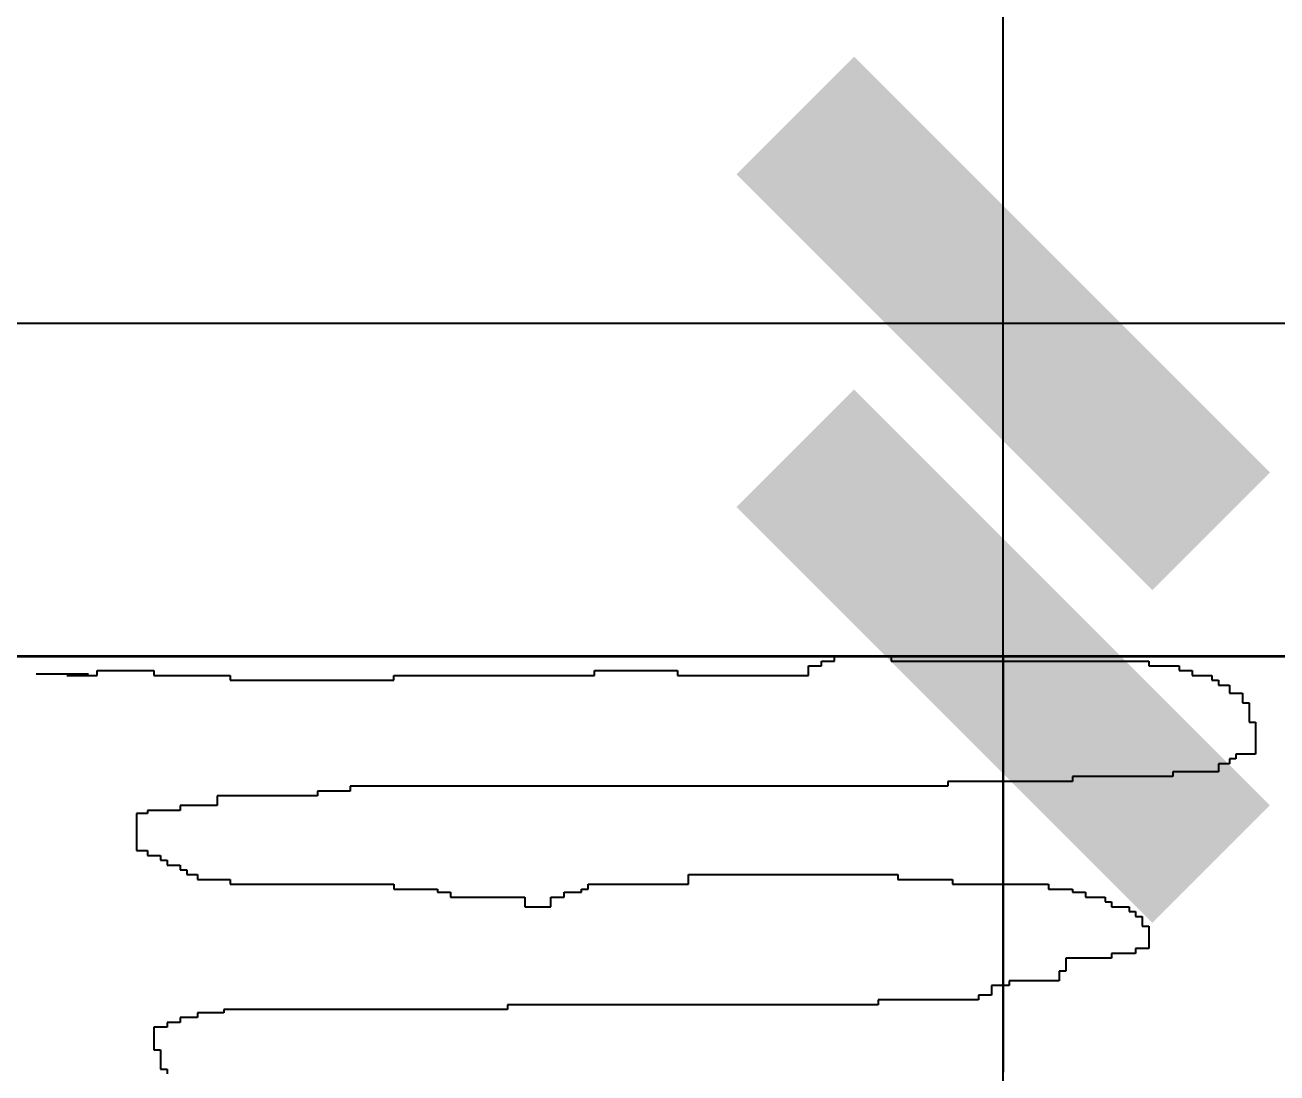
# Model space of a CAD drawing. Extents: x -1041549 to 749950, y -354245 to 17554.
# Drawn here: x -663812.6 to -663737.4, y -207717.1 to -207654.1 of the extents above; entities that cross this region are included whole.
import ezdxf

# ---------------------------------------------------------------- set-up
doc = ezdxf.new("R2010")
doc.units = 0
doc.header["$LTSCALE"] = 1000
doc.header["$MEASUREMENT"] = 0
for name, color, linetype in [('8', 8, 'Continuous'), ('9', 9, 'Continuous'), ('PUB_DIM', 3, 'Continuous')]:
    doc.layers.add(name, color=color, linetype=linetype)
doc.styles.add('_TCH_DIM_T3', font='SIMPLEX', dxfattribs={"width": 0.705882, "bigfont": 'GBCBIG'})
doc.styles.add('DIM', font='txt_____.ttf')
doc.dimstyles.new('_TCH_ARCH&&25', dxfattribs={"dimtxt": 74.375, "dimasz": 25, "dimexe": 62.5, "dimexo": 75, "dimgap": 31.5625, "dimtad": 1, "dimdec": 0, "dimzin": 0, "dimdsep": 46, "dimtxsty": '_TCH_DIM_T3', "dimblk": 'ARCHTICK', "dimcen": 0.09, "dimclrt": 7, "dimazin": 2, "dimtfac": 1, "dimtdec": 0, "dimtix": 1, "dimtmove": 2, "dimatfit": 3, "dimfxl": 50, "dimtolj": 1, "dimtzin": 0, "dimarcsym": 0})

# ---------------------------------------------------------------- blocks, each defined once
blk = doc.blocks.new('BL_6213')
for p, q in [((1252.4588, 1.1613), (1254.9333, 1.1613)), ((1252.4588, 1.1613), (1252.4588, 1.1613)), ((1252.4588, -1.3115), (1252.4588, 1.1613)), ((1254.9333, 1.1613), (1257.4077, 1.1613)), ((1254.9333, 1.1613), (1254.9333, 1.1613)), ((1257.4077, 3.6341), (1259.8822, 3.6341)), ((1257.4077, 1.1613), (1257.4077, 3.6341)), ((1259.8822, 3.6341), (1261.5318, 3.6341)), ((1259.8822, 3.6341), (1259.8822, 3.6341)), ((1261.5318, 3.6341), (1264.0063, 3.6341)), ((1261.5318, 3.6341), (1261.5318, 3.6341)), ((1264.0063, 3.6341), (1266.4807, 3.6341)), ((1264.0063, 3.6341), (1264.0063, 3.6341)), ((1266.4807, 3.6341), (1268.9552, 3.6341)), ((1266.4807, 3.6341), (1266.4807, 3.6341)), ((1268.9552, 3.6341), (1271.4297, 3.6341)), ((1268.9552, 3.6341), (1268.9552, 3.6341)), ((1271.4297, 3.6341), (1273.9041, 3.6341)), ((1271.4297, 3.6341), (1271.4297, 3.6341)), ((1273.9041, 3.6341), (1276.3786, 3.6341)), ((1273.9041, 3.6341), (1273.9041, 3.6341)), ((1276.3786, 3.6341), (1278.8531, 3.6341)), ((1276.3786, 3.6341), (1276.3786, 3.6341)), ((1278.8531, 3.6341), (1278.8531, 1.1613)), ((1278.8531, 1.1613), (1281.3275, 1.1613)), ((1281.3275, 1.1613), (1285.4516, 1.1613)), ((1281.3275, 1.1613), (1281.3275, 1.1613)), ((1285.4516, 1.1613), (1287.9261, 1.1613)), ((1285.4516, 1.1613), (1285.4516, 1.1613)), ((1287.9261, 1.1613), (1295.3495, 1.1613)), ((1287.9261, 1.1613), (1287.9261, 1.1613)), ((1295.3495, 1.1613), (1300.2984, 1.1613)), ((1295.3495, 1.1613), (1295.3495, 1.1613)), ((1300.2984, 1.1613), (1304.4225, 1.1613)), ((1300.2984, 1.1613), (1300.2984, 1.1613)), ((1304.4225, 1.1613), (1309.3715, 1.1613)), ((1304.4225, 1.1613), (1304.4225, 1.1613)), ((1309.3715, 1.1613), (1314.3204, 1.1613)), ((1309.3715, 1.1613), (1309.3715, 1.1613)), ((1314.3204, 1.1613), (1316.7949, 1.1613)), ((1314.3204, 1.1613), (1314.3204, 1.1613)), ((1316.7949, 1.1613), (1321.7438, 1.1613)), ((1316.7949, 1.1613), (1316.7949, 1.1613)), ((1321.7438, 1.1613), (1323.3934, 1.1613)), ((1321.7438, 1.1613), (1321.7438, 1.1613)), ((1323.3934, 1.1613), (1328.3423, 1.1613)), ((1323.3934, 1.1613), (1323.3934, 1.1613)), ((1328.3423, 1.1613), (1333.2913, 1.1613)), ((1328.3423, 1.1613), (1328.3423, 1.1613)), ((1333.2913, 1.1613), (1340.7147, 1.1613)), ((1333.2913, 1.1613), (1333.2913, 1.1613)), ((1340.7147, 1.1613), (1347.3132, 1.1613)), ((1340.7147, 1.1613), (1340.7147, 1.1613)), ((1347.3132, 1.1613), (1352.2622, 1.1613)), ((1347.3132, 1.1613), (1347.3132, 1.1613)), ((1352.2622, 1.1613), (1354.7366, 1.1613)), ((1352.2622, 1.1613), (1352.2622, 1.1613)), ((1354.7366, 1.1613), (1359.6856, 1.1613)), ((1354.7366, 1.1613), (1354.7366, 1.1613)), ((1359.6856, 1.1613), (1366.2841, 1.1613)), ((1359.6856, 1.1613), (1359.6856, 1.1613)), ((1366.2841, 1.1613), (1373.7075, 1.1613)), ((1366.2841, 1.1613), (1366.2841, 1.1613)), ((1373.7075, 1.1613), (1376.182, 1.1613)), ((1373.7075, 1.1613), (1373.7075, 1.1613)), ((1376.182, 1.1613), (1376.182, -1.3115)), ((1376.182, 1.1613), (1376.182, 1.1613)), ((978.6181, -3.7843), (981.0926, -3.7843)), ((978.6181, -6.2571), (978.6181, -3.7843)), ((981.0926, -3.7843), (983.567, -3.7843)), ((981.0926, -3.7843), (981.0926, -3.7843)), ((983.567, -3.7843), (986.0415, -3.7843)), ((983.567, -3.7843), (983.567, -3.7843)), ((986.0415, -3.7843), (988.516, -3.7843)), ((986.0415, -3.7843), (986.0415, -3.7843)), ((988.516, -3.7843), (990.9904, -3.7843)), ((988.516, -3.7843), (988.516, -3.7843)), ((990.9904, -3.7843), (993.4649, -3.7843)), ((990.9904, -3.7843), (990.9904, -3.7843)), ((993.4649, -3.7843), (995.9394, -3.7843)), ((993.4649, -3.7843), (993.4649, -3.7843)), ((995.9394, -3.7843), (997.589, -3.7843)), ((995.9394, -3.7843), (995.9394, -3.7843)), ((997.589, -3.7843), (1000.0635, -3.7843)), ((997.589, -3.7843), (997.589, -3.7843)), ((1000.0635, -3.7843), (1000.0635, -6.2571)), ((1166.6774, -3.7843), (1169.1518, -3.7843)), ((1166.6774, -6.2571), (1166.6774, -3.7843)), ((1169.1518, -3.7843), (1171.6263, -3.7843)), ((1169.1518, -3.7843), (1169.1518, -3.7843)), ((1171.6263, -3.7843), (1176.5752, -3.7843)), ((1171.6263, -3.7843), (1171.6263, -3.7843)), ((1176.5752, -3.7843), (1180.6993, -3.7843)), ((1176.5752, -3.7843), (1176.5752, -3.7843)), ((1180.6993, -3.7843), (1183.1738, -3.7843)), ((1180.6993, -3.7843), (1180.6993, -3.7843)), ((1183.1738, -3.7843), (1185.6483, -3.7843)), ((1183.1738, -3.7843), (1183.1738, -3.7843)), ((1185.6483, -3.7843), (1188.1227, -3.7843)), ((1185.6483, -3.7843), (1185.6483, -3.7843)), ((1188.1227, -3.7843), (1190.5972, -3.7843)), ((1188.1227, -3.7843), (1188.1227, -3.7843)), ((1190.5972, -3.7843), (1193.0717, -3.7843)), ((1190.5972, -3.7843), (1190.5972, -3.7843)), ((1193.0717, -3.7843), (1195.5461, -3.7843)), ((1193.0717, -3.7843), (1193.0717, -3.7843)), ((1195.5461, -3.7843), (1198.0206, -3.7843)), ((1195.5461, -3.7843), (1195.5461, -3.7843)), ((1198.0206, -3.7843), (1198.0206, -6.2571)), ((1247.5099, -1.3115), (1249.9843, -1.3115)), ((1247.5099, -1.3115), (1247.5099, -1.3115)), ((1247.5099, -6.2571), (1247.5099, -1.3115)), ((1249.9843, -1.3115), (1252.4588, -1.3115)), ((1249.9843, -1.3115), (1249.9843, -1.3115)), ((1252.4588, -1.3115), (1252.4588, -1.3115)), ((1376.182, -1.3115), (1381.1309, -1.3115)), ((1376.182, -1.3115), (1376.182, -1.3115)), ((1381.1309, -1.3115), (1382.7806, -1.3115)), ((1381.1309, -1.3115), (1381.1309, -1.3115)), ((1382.7806, -1.3115), (1387.7295, -1.3115)), ((1382.7806, -1.3115), (1382.7806, -1.3115)), ((1387.7295, -1.3115), (1387.7295, -3.7843)), ((1387.7295, -1.3115), (1387.7295, -1.3115)), ((1387.7295, -3.7843), (1392.6784, -3.7843)), ((1387.7295, -3.7843), (1387.7295, -3.7843)), ((1392.6784, -3.7843), (1392.6784, -6.2571)), ((955.5231, -5.4329), (957.9976, -5.4329)), ((957.9976, -5.4329), (964.5961, -5.4329)), ((957.9976, -5.4329), (957.9976, -5.4329)), ((964.5961, -5.4329), (970.3699, -5.4329)), ((964.5961, -5.4329), (964.5961, -5.4329)), ((967.0706, -6.2571), (969.5451, -6.2571)), ((969.5451, -6.2571), (976.1436, -6.2571)), ((969.5451, -6.2571), (969.5451, -6.2571)), ((970.3699, -5.4329), (975.3188, -5.4329)), ((970.3699, -5.4329), (970.3699, -5.4329)), ((975.3188, -5.4329), (975.3188, -5.4329)), ((976.1436, -6.2571), (978.6181, -6.2571)), ((976.1436, -6.2571), (976.1436, -6.2571)), ((1000.0635, -6.2571), (1002.5379, -6.2571)), ((1002.5379, -6.2571), (1005.0124, -6.2571)), ((1002.5379, -6.2571), (1002.5379, -6.2571)), ((1005.0124, -6.2571), (1009.9613, -6.2571)), ((1005.0124, -6.2571), (1005.0124, -6.2571)), ((1009.9613, -6.2571), (1014.9102, -6.2571)), ((1009.9613, -6.2571), (1009.9613, -6.2571)), ((1014.9102, -6.2571), (1016.5599, -6.2571)), ((1014.9102, -6.2571), (1014.9102, -6.2571)), ((1016.5599, -6.2571), (1021.5088, -6.2571)), ((1016.5599, -6.2571), (1016.5599, -6.2571)), ((1021.5088, -6.2571), (1023.9833, -6.2571)), ((1021.5088, -6.2571), (1021.5088, -6.2571)), ((1023.9833, -6.2571), (1026.4577, -6.2571)), ((1023.9833, -6.2571), (1023.9833, -6.2571)), ((1026.4577, -6.2571), (1028.9322, -6.2571)), ((1026.4577, -6.2571), (1026.4577, -6.2571)), ((1028.9322, -6.2571), (1028.9322, -8.7299)), ((1028.9322, -8.7299), (1031.4067, -8.7299)), ((1031.4067, -8.7299), (1033.8811, -8.7299)), ((1031.4067, -8.7299), (1031.4067, -8.7299)), ((1033.8811, -8.7299), (1036.3556, -8.7299)), ((1033.8811, -8.7299), (1033.8811, -8.7299)), ((1036.3556, -8.7299), (1040.4797, -8.7299)), ((1036.3556, -8.7299), (1036.3556, -8.7299)), ((1040.4797, -8.7299), (1042.9542, -8.7299)), ((1040.4797, -8.7299), (1040.4797, -8.7299)), ((1042.9542, -8.7299), (1050.3776, -8.7299)), ((1042.9542, -8.7299), (1042.9542, -8.7299)), ((1050.3776, -8.7299), (1055.3265, -8.7299)), ((1050.3776, -8.7299), (1050.3776, -8.7299)), ((1055.3265, -8.7299), (1057.801, -8.7299)), ((1055.3265, -8.7299), (1055.3265, -8.7299)), ((1057.801, -8.7299), (1061.9251, -8.7299)), ((1057.801, -8.7299), (1057.801, -8.7299)), ((1061.9251, -8.7299), (1064.3995, -8.7299)), ((1061.9251, -8.7299), (1061.9251, -8.7299)), ((1064.3995, -8.7299), (1066.874, -8.7299)), ((1064.3995, -8.7299), (1064.3995, -8.7299)), ((1066.874, -8.7299), (1069.3485, -8.7299)), ((1066.874, -8.7299), (1066.874, -8.7299)), ((1069.3485, -8.7299), (1074.2974, -8.7299)), ((1069.3485, -8.7299), (1069.3485, -8.7299)), ((1074.2974, -8.7299), (1076.7718, -8.7299)), ((1074.2974, -8.7299), (1074.2974, -8.7299)), ((1076.7718, -8.7299), (1080.8959, -8.7299)), ((1076.7718, -8.7299), (1076.7718, -8.7299)), ((1080.8959, -8.7299), (1083.3704, -8.7299)), ((1080.8959, -8.7299), (1080.8959, -8.7299)), ((1083.3704, -8.7299), (1085.8449, -8.7299)), ((1083.3704, -8.7299), (1083.3704, -8.7299)), ((1085.8449, -8.7299), (1090.7938, -8.7299)), ((1085.8449, -8.7299), (1085.8449, -8.7299)), ((1090.7938, -6.2571), (1095.7427, -6.2571)), ((1090.7938, -8.7299), (1090.7938, -6.2571)), ((1095.7427, -6.2571), (1099.8668, -6.2571)), ((1095.7427, -6.2571), (1095.7427, -6.2571)), ((1099.8668, -6.2571), (1102.3413, -6.2571)), ((1099.8668, -6.2571), (1099.8668, -6.2571)), ((1102.3413, -6.2571), (1107.2902, -6.2571)), ((1102.3413, -6.2571), (1102.3413, -6.2571)), ((1107.2902, -6.2571), (1109.7647, -6.2571)), ((1107.2902, -6.2571), (1107.2902, -6.2571)), ((1109.7647, -6.2571), (1114.7136, -6.2571)), ((1109.7647, -6.2571), (1109.7647, -6.2571)), ((1114.7136, -6.2571), (1117.1881, -6.2571)), ((1114.7136, -6.2571), (1114.7136, -6.2571)), ((1117.1881, -6.2571), (1118.8377, -6.2571)), ((1117.1881, -6.2571), (1117.1881, -6.2571)), ((1118.8377, -6.2571), (1121.3122, -6.2571)), ((1118.8377, -6.2571), (1118.8377, -6.2571)), ((1121.3122, -6.2571), (1123.7867, -6.2571)), ((1121.3122, -6.2571), (1121.3122, -6.2571)), ((1123.7867, -6.2571), (1128.7356, -6.2571)), ((1123.7867, -6.2571), (1123.7867, -6.2571)), ((1128.7356, -6.2571), (1131.2101, -6.2571)), ((1128.7356, -6.2571), (1128.7356, -6.2571)), ((1131.2101, -6.2571), (1133.6845, -6.2571)), ((1131.2101, -6.2571), (1131.2101, -6.2571)), ((1133.6845, -6.2571), (1136.159, -6.2571)), ((1133.6845, -6.2571), (1133.6845, -6.2571)), ((1136.159, -6.2571), (1140.2831, -6.2571)), ((1136.159, -6.2571), (1136.159, -6.2571)), ((1140.2831, -6.2571), (1142.7575, -6.2571)), ((1140.2831, -6.2571), (1140.2831, -6.2571)), ((1142.7575, -6.2571), (1147.7065, -6.2571)), ((1142.7575, -6.2571), (1142.7575, -6.2571)), ((1147.7065, -6.2571), (1150.1809, -6.2571)), ((1147.7065, -6.2571), (1147.7065, -6.2571)), ((1150.1809, -6.2571), (1152.6554, -6.2571)), ((1150.1809, -6.2571), (1150.1809, -6.2571)), ((1152.6554, -6.2571), (1157.6043, -6.2571)), ((1152.6554, -6.2571), (1152.6554, -6.2571)), ((1157.6043, -6.2571), (1159.254, -6.2571)), ((1157.6043, -6.2571), (1157.6043, -6.2571)), ((1159.254, -6.2571), (1164.2029, -6.2571)), ((1159.254, -6.2571), (1159.254, -6.2571)), ((1164.2029, -6.2571), (1166.6774, -6.2571)), ((1164.2029, -6.2571), (1164.2029, -6.2571)), ((1198.0206, -6.2571), (1199.6702, -6.2571)), ((1199.6702, -6.2571), (1202.1447, -6.2571)), ((1199.6702, -6.2571), (1199.6702, -6.2571)), ((1202.1447, -6.2571), (1204.6191, -6.2571)), ((1202.1447, -6.2571), (1202.1447, -6.2571)), ((1204.6191, -6.2571), (1209.5681, -6.2571)), ((1204.6191, -6.2571), (1204.6191, -6.2571)), ((1209.5681, -6.2571), (1214.517, -6.2571)), ((1209.5681, -6.2571), (1209.5681, -6.2571)), ((1214.517, -6.2571), (1221.1156, -6.2571)), ((1214.517, -6.2571), (1214.517, -6.2571)), ((1221.1156, -6.2571), (1226.0645, -6.2571)), ((1221.1156, -6.2571), (1221.1156, -6.2571)), ((1226.0645, -6.2571), (1233.4879, -6.2571)), ((1226.0645, -6.2571), (1226.0645, -6.2571)), ((1233.4879, -6.2571), (1235.9624, -6.2571)), ((1233.4879, -6.2571), (1233.4879, -6.2571)), ((1235.9624, -6.2571), (1240.9113, -6.2571)), ((1235.9624, -6.2571), (1235.9624, -6.2571)), ((1240.9113, -6.2571), (1242.5609, -6.2571)), ((1240.9113, -6.2571), (1240.9113, -6.2571)), ((1242.5609, -6.2571), (1245.0354, -6.2571)), ((1242.5609, -6.2571), (1242.5609, -6.2571)), ((1245.0354, -6.2571), (1247.5099, -6.2571)), ((1245.0354, -6.2571), (1245.0354, -6.2571)), ((1247.5099, -6.2571), (1247.5099, -6.2571)), ((1392.6784, -6.2571), (1395.1529, -6.2571)), ((1395.1529, -6.2571), (1400.1018, -6.2571)), ((1395.1529, -6.2571), (1395.1529, -6.2571)), ((1400.1018, -6.2571), (1400.1018, -8.7299)), ((1400.1018, -8.7299), (1402.5763, -8.7299)), ((1402.5763, -8.7299), (1402.5763, -11.2027)), ((1402.5763, -11.2027), (1406.7004, -11.2027)), ((1406.7004, -11.2027), (1406.7004, -15.3241)), ((1406.7004, -15.3241), (1409.1748, -15.3241)), ((1406.7004, -15.3241), (1406.7004, -15.3241)), ((1409.1748, -15.3241), (1411.6493, -15.3241)), ((1409.1748, -15.3241), (1409.1748, -15.3241)), ((1411.6493, -15.3241), (1411.6493, -20.2697)), ((1411.6493, -20.2697), (1414.1238, -20.2697)), ((1411.6493, -20.2697), (1411.6493, -20.2697)), ((1414.1238, -20.2697), (1414.1238, -27.6881)), ((1414.1238, -27.6881), (1414.1238, -30.1609)), ((1414.1238, -27.6881), (1414.1238, -27.6881)), ((1414.1238, -30.1609), (1416.5982, -30.1609)), ((1414.1238, -30.1609), (1414.1238, -30.1609)), ((1416.5982, -30.1609), (1416.5982, -32.6337)), ((1416.5982, -30.1609), (1416.5982, -30.1609)), ((1416.5982, -32.6337), (1416.5982, -34.2822)), ((1416.5982, -32.6337), (1416.5982, -32.6337)), ((1416.5982, -34.2822), (1416.5982, -39.2278)), ((1416.5982, -34.2822), (1416.5982, -34.2822)), ((1416.5982, -39.2278), (1416.5982, -44.1734)), ((1416.5982, -39.2278), (1416.5982, -39.2278)), ((1409.1748, -46.6462), (1409.1748, -49.119)), ((1411.6493, -46.6462), (1409.1748, -46.6462)), ((1411.6493, -46.6462), (1411.6493, -46.6462)), ((1416.5982, -46.6462), (1411.6493, -46.6462)), ((1416.5982, -44.1734), (1416.5982, -46.6462)), ((1416.5982, -44.1734), (1416.5982, -44.1734)), ((1416.5982, -46.6462), (1416.5982, -46.6462)), ((1402.5763, -51.5918), (1402.5763, -55.7132)), ((1406.7004, -51.5918), (1402.5763, -51.5918)), ((1406.7004, -49.119), (1406.7004, -51.5918)), ((1409.1748, -49.119), (1406.7004, -49.119)), ((1385.255, -55.7132), (1385.255, -58.186)), ((1390.2039, -55.7132), (1385.255, -55.7132)), ((1390.2039, -55.7132), (1390.2039, -55.7132)), ((1397.6273, -55.7132), (1390.2039, -55.7132)), ((1397.6273, -55.7132), (1397.6273, -55.7132)), ((1402.5763, -55.7132), (1397.6273, -55.7132)), ((1402.5763, -55.7132), (1402.5763, -55.7132)), ((1300.2984, -60.6588), (1300.2984, -63.1316)), ((1304.4225, -60.6588), (1300.2984, -60.6588)), ((1304.4225, -60.6588), (1304.4225, -60.6588)), ((1311.8459, -60.6588), (1304.4225, -60.6588)), ((1311.8459, -60.6588), (1311.8459, -60.6588)), ((1316.7949, -60.6588), (1311.8459, -60.6588)), ((1316.7949, -60.6588), (1316.7949, -60.6588)), ((1325.8679, -60.6588), (1316.7949, -60.6588)), ((1325.8679, -60.6588), (1325.8679, -60.6588)), ((1330.8168, -60.6588), (1325.8679, -60.6588)), ((1330.8168, -60.6588), (1330.8168, -60.6588)), ((1333.2913, -60.6588), (1330.8168, -60.6588)), ((1333.2913, -60.6588), (1333.2913, -60.6588)), ((1338.2402, -60.6588), (1333.2913, -60.6588)), ((1338.2402, -60.6588), (1338.2402, -60.6588)), ((1347.3132, -60.6588), (1338.2402, -60.6588)), ((1347.3132, -58.186), (1347.3132, -60.6588)), ((1352.2622, -58.186), (1347.3132, -58.186)), ((1352.2622, -58.186), (1352.2622, -58.186)), ((1363.8097, -58.186), (1352.2622, -58.186)), ((1363.8097, -58.186), (1363.8097, -58.186)), ((1368.7586, -58.186), (1363.8097, -58.186)), ((1368.7586, -58.186), (1368.7586, -58.186)), ((1381.1309, -58.186), (1368.7586, -58.186)), ((1381.1309, -58.186), (1381.1309, -58.186)), ((1385.255, -58.186), (1381.1309, -58.186)), ((1061.9251, -65.6044), (1061.9251, -68.0772)), ((1064.3995, -65.6044), (1061.9251, -65.6044)), ((1064.3995, -65.6044), (1064.3995, -65.6044)), ((1074.2974, -65.6044), (1064.3995, -65.6044)), ((1074.2974, -63.1316), (1074.2974, -65.6044)), ((1085.8449, -63.1316), (1074.2974, -63.1316)), ((1085.8449, -63.1316), (1085.8449, -63.1316)), ((1095.7427, -63.1316), (1085.8449, -63.1316)), ((1095.7427, -63.1316), (1095.7427, -63.1316)), ((1112.2392, -63.1316), (1095.7427, -63.1316)), ((1112.2392, -63.1316), (1112.2392, -63.1316)), ((1117.1881, -63.1316), (1112.2392, -63.1316)), ((1117.1881, -63.1316), (1117.1881, -63.1316)), ((1126.2611, -63.1316), (1117.1881, -63.1316)), ((1126.2611, -63.1316), (1126.2611, -63.1316)), ((1133.6845, -63.1316), (1126.2611, -63.1316)), ((1133.6845, -63.1316), (1133.6845, -63.1316)), ((1142.7575, -63.1316), (1133.6845, -63.1316)), ((1142.7575, -63.1316), (1142.7575, -63.1316)), ((1150.1809, -63.1316), (1142.7575, -63.1316)), ((1150.1809, -63.1316), (1150.1809, -63.1316)), ((1159.254, -63.1316), (1150.1809, -63.1316)), ((1159.254, -63.1316), (1159.254, -63.1316)), ((1176.5752, -63.1316), (1159.254, -63.1316)), ((1176.5752, -63.1316), (1176.5752, -63.1316)), ((1198.0206, -63.1316), (1176.5752, -63.1316)), ((1198.0206, -63.1316), (1198.0206, -63.1316)), ((1219.4659, -63.1316), (1198.0206, -63.1316)), ((1219.4659, -63.1316), (1219.4659, -63.1316)), ((1245.0354, -63.1316), (1219.4659, -63.1316)), ((1245.0354, -63.1316), (1245.0354, -63.1316)), ((1252.4588, -63.1316), (1245.0354, -63.1316)), ((1252.4588, -63.1316), (1252.4588, -63.1316)), ((1266.4807, -63.1316), (1252.4588, -63.1316)), ((1266.4807, -63.1316), (1266.4807, -63.1316)), ((1278.8531, -63.1316), (1266.4807, -63.1316)), ((1278.8531, -63.1316), (1278.8531, -63.1316)), ((1290.4006, -63.1316), (1278.8531, -63.1316)), ((1290.4006, -63.1316), (1290.4006, -63.1316)), ((1300.2984, -63.1316), (1290.4006, -63.1316)), ((1023.9833, -68.0772), (1023.9833, -73.0228)), ((1036.3556, -68.0772), (1023.9833, -68.0772)), ((1036.3556, -68.0772), (1036.3556, -68.0772)), ((1040.4797, -68.0772), (1036.3556, -68.0772)), ((1040.4797, -68.0772), (1040.4797, -68.0772)), ((1047.9031, -68.0772), (1040.4797, -68.0772)), ((1047.9031, -68.0772), (1047.9031, -68.0772)), ((1052.852, -68.0772), (1047.9031, -68.0772)), ((1052.852, -68.0772), (1052.852, -68.0772)), ((1057.801, -68.0772), (1052.852, -68.0772)), ((1057.801, -68.0772), (1057.801, -68.0772)), ((1061.9251, -68.0772), (1057.801, -68.0772)), ((997.589, -75.4956), (997.589, -77.1441)), ((1005.0124, -75.4956), (997.589, -75.4956)), ((1005.0124, -75.4956), (1005.0124, -75.4956)), ((1009.9613, -75.4956), (1005.0124, -75.4956)), ((1009.9613, -73.0228), (1009.9613, -75.4956)), ((1014.9102, -73.0228), (1009.9613, -73.0228)), ((1014.9102, -73.0228), (1014.9102, -73.0228)), ((1023.9833, -73.0228), (1014.9102, -73.0228)), ((1023.9833, -73.0228), (1023.9833, -73.0228)), ((993.4649, -77.1441), (993.4649, -82.0897)), ((997.589, -77.1441), (993.4649, -77.1441)), ((993.4649, -82.0897), (993.4649, -84.5625)), ((993.4649, -82.0897), (993.4649, -82.0897)), ((993.4649, -84.5625), (993.4649, -87.0353)), ((993.4649, -84.5625), (993.4649, -84.5625)), ((993.4649, -87.0353), (993.4649, -89.5081)), ((993.4649, -87.0353), (993.4649, -87.0353)), ((993.4649, -89.5081), (993.4649, -91.9809)), ((993.4649, -89.5081), (993.4649, -89.5081)), ((993.4649, -91.9809), (993.4649, -96.1023)), ((993.4649, -91.9809), (993.4649, -91.9809)), ((993.4649, -96.1023), (997.589, -96.1023)), ((997.589, -96.1023), (997.589, -98.5751)), ((997.589, -96.1023), (997.589, -96.1023)), ((997.589, -98.5751), (1002.5379, -98.5751)), ((997.589, -98.5751), (997.589, -98.5751)), ((1002.5379, -98.5751), (1002.5379, -101.0479)), ((1002.5379, -101.0479), (1005.0124, -101.0479)), ((1005.0124, -101.0479), (1005.0124, -103.5207)), ((1005.0124, -103.5207), (1007.4869, -103.5207)), ((1007.4869, -103.5207), (1009.9613, -103.5207)), ((1007.4869, -103.5207), (1007.4869, -103.5207)), ((1009.9613, -103.5207), (1009.9613, -105.9935)), ((1009.9613, -105.9935), (1012.4358, -105.9935)), ((1012.4358, -105.9935), (1012.4358, -108.4663)), ((1012.4358, -108.4663), (1016.5599, -108.4663)), ((1016.5599, -108.4663), (1016.5599, -110.9391)), ((1202.1447, -108.4663), (1207.0936, -108.4663)), ((1202.1447, -113.4119), (1202.1447, -108.4663)), ((1207.0936, -108.4663), (1212.0425, -108.4663)), ((1207.0936, -108.4663), (1207.0936, -108.4663)), ((1212.0425, -108.4663), (1214.517, -108.4663)), ((1212.0425, -108.4663), (1212.0425, -108.4663)), ((1214.517, -108.4663), (1223.59, -108.4663)), ((1214.517, -108.4663), (1214.517, -108.4663)), ((1223.59, -108.4663), (1233.4879, -108.4663)), ((1223.59, -108.4663), (1223.59, -108.4663)), ((1233.4879, -108.4663), (1235.9624, -108.4663)), ((1233.4879, -108.4663), (1233.4879, -108.4663)), ((1235.9624, -108.4663), (1238.4368, -108.4663)), ((1235.9624, -108.4663), (1235.9624, -108.4663)), ((1238.4368, -108.4663), (1240.9113, -108.4663)), ((1238.4368, -108.4663), (1238.4368, -108.4663)), ((1240.9113, -108.4663), (1247.5099, -108.4663)), ((1240.9113, -108.4663), (1240.9113, -108.4663)), ((1247.5099, -108.4663), (1249.9843, -108.4663)), ((1247.5099, -108.4663), (1247.5099, -108.4663)), ((1249.9843, -108.4663), (1254.9333, -108.4663)), ((1249.9843, -108.4663), (1249.9843, -108.4663)), ((1254.9333, -108.4663), (1264.0063, -108.4663)), ((1254.9333, -108.4663), (1254.9333, -108.4663)), ((1264.0063, -108.4663), (1268.9552, -108.4663)), ((1264.0063, -108.4663), (1264.0063, -108.4663)), ((1268.9552, -108.4663), (1273.9041, -108.4663)), ((1268.9552, -108.4663), (1268.9552, -108.4663)), ((1273.9041, -108.4663), (1281.3275, -108.4663)), ((1273.9041, -108.4663), (1273.9041, -108.4663)), ((1281.3275, -108.4663), (1281.3275, -110.9391)), ((1016.5599, -110.9391), (1023.9833, -110.9391)), ((1023.9833, -110.9391), (1028.9322, -110.9391)), ((1023.9833, -110.9391), (1023.9833, -110.9391)), ((1028.9322, -110.9391), (1028.9322, -113.4119)), ((1028.9322, -113.4119), (1033.8811, -113.4119)), ((1033.8811, -113.4119), (1038.0052, -113.4119)), ((1033.8811, -113.4119), (1033.8811, -113.4119)), ((1038.0052, -113.4119), (1045.4286, -113.4119)), ((1038.0052, -113.4119), (1038.0052, -113.4119)), ((1045.4286, -113.4119), (1047.9031, -113.4119)), ((1045.4286, -113.4119), (1045.4286, -113.4119)), ((1047.9031, -113.4119), (1057.801, -113.4119)), ((1047.9031, -113.4119), (1047.9031, -113.4119)), ((1057.801, -113.4119), (1064.3995, -113.4119)), ((1057.801, -113.4119), (1057.801, -113.4119)), ((1064.3995, -113.4119), (1074.2974, -113.4119)), ((1064.3995, -113.4119), (1064.3995, -113.4119)), ((1074.2974, -113.4119), (1080.8959, -113.4119)), ((1074.2974, -113.4119), (1074.2974, -113.4119)), ((1080.8959, -113.4119), (1085.8449, -113.4119)), ((1080.8959, -113.4119), (1080.8959, -113.4119)), ((1085.8449, -113.4119), (1090.7938, -113.4119)), ((1085.8449, -113.4119), (1085.8449, -113.4119)), ((1090.7938, -113.4119), (1090.7938, -115.8847)), ((1164.2029, -113.4119), (1174.1008, -113.4119)), ((1164.2029, -115.8847), (1164.2029, -113.4119)), ((1174.1008, -113.4119), (1183.1738, -113.4119)), ((1174.1008, -113.4119), (1174.1008, -113.4119)), ((1183.1738, -113.4119), (1190.5972, -113.4119)), ((1183.1738, -113.4119), (1183.1738, -113.4119)), ((1190.5972, -113.4119), (1195.5461, -113.4119)), ((1190.5972, -113.4119), (1190.5972, -113.4119)), ((1195.5461, -113.4119), (1202.1447, -113.4119)), ((1195.5461, -113.4119), (1195.5461, -113.4119)), ((1281.3275, -110.9391), (1287.9261, -110.9391)), ((1287.9261, -110.9391), (1292.875, -110.9391)), ((1287.9261, -110.9391), (1287.9261, -110.9391)), ((1292.875, -110.9391), (1297.824, -110.9391)), ((1292.875, -110.9391), (1292.875, -110.9391)), ((1297.824, -110.9391), (1301.9481, -110.9391)), ((1297.824, -110.9391), (1297.824, -110.9391)), ((1301.9481, -110.9391), (1301.9481, -113.4119)), ((1301.9481, -113.4119), (1309.3715, -113.4119)), ((1309.3715, -113.4119), (1314.3204, -113.4119)), ((1309.3715, -113.4119), (1309.3715, -113.4119)), ((1314.3204, -113.4119), (1316.7949, -113.4119)), ((1314.3204, -113.4119), (1314.3204, -113.4119)), ((1316.7949, -113.4119), (1319.2693, -113.4119)), ((1316.7949, -113.4119), (1316.7949, -113.4119)), ((1319.2693, -113.4119), (1323.3934, -113.4119)), ((1319.2693, -113.4119), (1319.2693, -113.4119)), ((1323.3934, -113.4119), (1325.8679, -113.4119)), ((1323.3934, -113.4119), (1323.3934, -113.4119)), ((1325.8679, -113.4119), (1328.3423, -113.4119)), ((1325.8679, -113.4119), (1325.8679, -113.4119)), ((1328.3423, -113.4119), (1333.2913, -113.4119)), ((1328.3423, -113.4119), (1328.3423, -113.4119)), ((1333.2913, -113.4119), (1338.2402, -113.4119)), ((1333.2913, -113.4119), (1333.2913, -113.4119)), ((1338.2402, -113.4119), (1338.2402, -115.8847)), ((1090.7938, -115.8847), (1095.7427, -115.8847)), ((1095.7427, -115.8847), (1099.8668, -115.8847)), ((1095.7427, -115.8847), (1095.7427, -115.8847)), ((1099.8668, -115.8847), (1107.2902, -115.8847)), ((1099.8668, -115.8847), (1099.8668, -115.8847)), ((1107.2902, -115.8847), (1107.2902, -117.5332)), ((1107.2902, -117.5332), (1112.2392, -117.5332)), ((1112.2392, -117.5332), (1112.2392, -120.006)), ((1155.1299, -117.5332), (1161.7284, -117.5332)), ((1155.1299, -120.006), (1155.1299, -117.5332)), ((1161.7284, -115.8847), (1164.2029, -115.8847)), ((1161.7284, -117.5332), (1161.7284, -115.8847)), ((1338.2402, -115.8847), (1342.3643, -115.8847)), ((1342.3643, -115.8847), (1344.8388, -115.8847)), ((1342.3643, -115.8847), (1342.3643, -115.8847)), ((1344.8388, -115.8847), (1347.3132, -115.8847)), ((1344.8388, -115.8847), (1344.8388, -115.8847)), ((1347.3132, -115.8847), (1347.3132, -117.5332)), ((1347.3132, -117.5332), (1352.2622, -117.5332)), ((1352.2622, -117.5332), (1352.2622, -120.006)), ((1112.2392, -120.006), (1118.8377, -120.006)), ((1118.8377, -120.006), (1123.7867, -120.006)), ((1118.8377, -120.006), (1118.8377, -120.006)), ((1123.7867, -120.006), (1131.2101, -120.006)), ((1123.7867, -120.006), (1123.7867, -120.006)), ((1131.2101, -120.006), (1140.2831, -120.006)), ((1131.2101, -120.006), (1131.2101, -120.006)), ((1140.2831, -120.006), (1140.2831, -124.9516)), ((1150.1809, -120.006), (1155.1299, -120.006)), ((1150.1809, -124.9516), (1150.1809, -120.006)), ((1352.2622, -120.006), (1354.7366, -120.006)), ((1354.7366, -120.006), (1359.6856, -120.006)), ((1354.7366, -120.006), (1354.7366, -120.006)), ((1359.6856, -120.006), (1359.6856, -122.4788)), ((1359.6856, -122.4788), (1362.16, -122.4788)), ((1362.16, -122.4788), (1362.16, -124.9516)), ((1140.2831, -124.9516), (1145.232, -124.9516)), ((1145.232, -124.9516), (1150.1809, -124.9516)), ((1145.232, -124.9516), (1145.232, -124.9516)), ((1362.16, -124.9516), (1366.2841, -124.9516)), ((1366.2841, -124.9516), (1368.7586, -124.9516)), ((1366.2841, -124.9516), (1366.2841, -124.9516)), ((1368.7586, -124.9516), (1368.7586, -127.4244)), ((1368.7586, -127.4244), (1371.2331, -127.4244)), ((1371.2331, -127.4244), (1371.2331, -129.8972)), ((1371.2331, -129.8972), (1373.7075, -129.8972)), ((1373.7075, -129.8972), (1373.7075, -134.8428)), ((1373.7075, -134.8428), (1376.182, -134.8428)), ((1373.7075, -134.8428), (1373.7075, -134.8428)), ((1376.182, -134.8428), (1376.182, -136.4914)), ((1376.182, -134.8428), (1376.182, -134.8428)), ((1376.182, -136.4914), (1376.182, -141.437)), ((1376.182, -136.4914), (1376.182, -136.4914)), ((1376.182, -141.437), (1376.182, -143.9098)), ((1376.182, -141.437), (1376.182, -141.437)), ((1371.2331, -146.3826), (1371.2331, -148.8554)), ((1376.182, -146.3826), (1371.2331, -146.3826)), ((1376.182, -143.9098), (1376.182, -146.3826)), ((1376.182, -143.9098), (1376.182, -143.9098)), ((1376.182, -146.3826), (1376.182, -146.3826)), ((1344.8388, -151.3282), (1344.8388, -157.9223)), ((1349.7877, -151.3282), (1344.8388, -151.3282)), ((1349.7877, -151.3282), (1349.7877, -151.3282)), ((1362.16, -151.3282), (1349.7877, -151.3282)), ((1362.16, -148.8554), (1362.16, -151.3282)), ((1371.2331, -148.8554), (1362.16, -148.8554)), ((1342.3643, -157.9223), (1342.3643, -162.8679)), ((1344.8388, -157.9223), (1342.3643, -157.9223)), ((1316.7949, -165.3407), (1316.7949, -170.2863)), ((1323.3934, -165.3407), (1316.7949, -165.3407)), ((1323.3934, -162.8679), (1323.3934, -165.3407)), ((1328.3423, -162.8679), (1323.3934, -162.8679)), ((1328.3423, -162.8679), (1328.3423, -162.8679)), ((1342.3643, -162.8679), (1328.3423, -162.8679)), ((1311.8459, -170.2863), (1311.8459, -172.7591)), ((1316.7949, -170.2863), (1311.8459, -170.2863)), ((1273.9041, -172.7591), (1273.9041, -175.2319)), ((1281.3275, -172.7591), (1273.9041, -172.7591)), ((1281.3275, -172.7591), (1281.3275, -172.7591)), ((1295.3495, -172.7591), (1281.3275, -172.7591)), ((1295.3495, -172.7591), (1295.3495, -172.7591)), ((1311.8459, -172.7591), (1295.3495, -172.7591)), ((1016.5599, -179.3533), (1016.5599, -181.8261)), ((1016.5599, -179.3533), (1016.5599, -179.3533)), ((1026.4577, -179.3533), (1016.5599, -179.3533)), ((1026.4577, -177.7047), (1026.4577, -179.3533)), ((1031.4067, -177.7047), (1026.4577, -177.7047)), ((1031.4067, -177.7047), (1031.4067, -177.7047)), ((1033.8811, -177.7047), (1031.4067, -177.7047)), ((1033.8811, -177.7047), (1033.8811, -177.7047)), ((1042.9542, -177.7047), (1033.8811, -177.7047)), ((1042.9542, -177.7047), (1042.9542, -177.7047)), ((1052.852, -177.7047), (1042.9542, -177.7047)), ((1052.852, -177.7047), (1052.852, -177.7047)), ((1055.3265, -177.7047), (1052.852, -177.7047)), ((1055.3265, -177.7047), (1055.3265, -177.7047)), ((1059.4506, -177.7047), (1055.3265, -177.7047)), ((1059.4506, -177.7047), (1059.4506, -177.7047)), ((1076.7718, -177.7047), (1059.4506, -177.7047)), ((1076.7718, -177.7047), (1076.7718, -177.7047)), ((1080.8959, -177.7047), (1076.7718, -177.7047)), ((1080.8959, -177.7047), (1080.8959, -177.7047)), ((1102.3413, -177.7047), (1080.8959, -177.7047)), ((1102.3413, -177.7047), (1102.3413, -177.7047)), ((1112.2392, -177.7047), (1102.3413, -177.7047)), ((1112.2392, -177.7047), (1112.2392, -177.7047)), ((1118.8377, -177.7047), (1112.2392, -177.7047)), ((1118.8377, -177.7047), (1118.8377, -177.7047)), ((1133.6845, -177.7047), (1118.8377, -177.7047)), ((1133.6845, -175.2319), (1133.6845, -177.7047)), ((1140.2831, -175.2319), (1133.6845, -175.2319)), ((1140.2831, -175.2319), (1140.2831, -175.2319)), ((1150.1809, -175.2319), (1140.2831, -175.2319)), ((1150.1809, -175.2319), (1150.1809, -175.2319)), ((1161.7284, -175.2319), (1150.1809, -175.2319)), ((1161.7284, -175.2319), (1161.7284, -175.2319)), ((1188.1227, -175.2319), (1161.7284, -175.2319)), ((1188.1227, -175.2319), (1188.1227, -175.2319)), ((1198.0206, -175.2319), (1188.1227, -175.2319)), ((1198.0206, -175.2319), (1198.0206, -175.2319)), ((1204.6191, -175.2319), (1198.0206, -175.2319)), ((1204.6191, -175.2319), (1204.6191, -175.2319)), ((1214.517, -175.2319), (1204.6191, -175.2319)), ((1214.517, -175.2319), (1214.517, -175.2319)), ((1219.4659, -175.2319), (1214.517, -175.2319)), ((1219.4659, -175.2319), (1219.4659, -175.2319)), ((1231.0134, -175.2319), (1219.4659, -175.2319)), ((1231.0134, -175.2319), (1231.0134, -175.2319)), ((1235.9624, -175.2319), (1231.0134, -175.2319)), ((1235.9624, -175.2319), (1235.9624, -175.2319)), ((1242.5609, -175.2319), (1235.9624, -175.2319)), ((1242.5609, -175.2319), (1242.5609, -175.2319)), ((1252.4588, -175.2319), (1242.5609, -175.2319)), ((1252.4588, -175.2319), (1252.4588, -175.2319)), ((1264.0063, -175.2319), (1252.4588, -175.2319)), ((1264.0063, -175.2319), (1264.0063, -175.2319)), ((1273.9041, -175.2319), (1264.0063, -175.2319)), ((1005.0124, -184.2989), (1005.0124, -186.7717)), ((1009.9613, -184.2989), (1005.0124, -184.2989)), ((1009.9613, -181.8261), (1009.9613, -184.2989)), ((1014.9102, -181.8261), (1009.9613, -181.8261)), ((1014.9102, -181.8261), (1014.9102, -181.8261)), ((1016.5599, -181.8261), (1014.9102, -181.8261)), ((1016.5599, -181.8261), (1016.5599, -181.8261)), ((1000.0635, -186.7717), (1000.0635, -191.7173)), ((1005.0124, -186.7717), (1000.0635, -186.7717)), ((1000.0635, -191.7173), (1000.0635, -194.1901)), ((1000.0635, -191.7173), (1000.0635, -191.7173)), ((1000.0635, -194.1901), (1000.0635, -196.6629)), ((1000.0635, -194.1901), (1000.0635, -194.1901)), ((1000.0635, -196.6629), (1000.0635, -198.3114)), ((1000.0635, -196.6629), (1000.0635, -196.6629)), ((1000.0635, -198.3114), (1002.5379, -198.3114)), ((1000.0635, -198.3114), (1000.0635, -198.3114)), ((1002.5379, -198.3114), (1002.5379, -203.257)), ((1002.5379, -203.257), (1002.5379, -205.7298)), ((1002.5379, -203.257), (1002.5379, -203.257)), ((1002.5379, -205.7298), (1002.5379, -208.2026)), ((1002.5379, -205.7298), (1002.5379, -205.7298)), ((1002.5379, -208.2026), (1005.0124, -208.2026)), ((1002.5379, -208.2026), (1002.5379, -208.2026)), ((1005.0124, -208.2026), (1005.0124, -210.6754))]:
    blk.add_line(p, q)
at = {"style": 'DIM', "flags": 1}
for tag in ['YVALUE', 'XVALUE']:
    blk.add_attdef(tag, (-1017000.6567, -1028626.5217), '', height=0.02, dxfattribs=at)
blk = doc.blocks.new('_ArchTick')
at = {"color": 0, "linetype": 'ByBlock', "const_width": 0.4}
blk.add_lwpolyline([(-0.5, -0.5), (0.5, 0.5)], dxfattribs=at)
blk = doc.blocks.new('*D136')
at = {"layer": 'Defpoints', "color": 0, "transparency": 16777216}
for p in [(-663753.834, -207672.083), (-663621.252, -207672.083), (-663621.252, -207692.083)]:
    blk.add_point(p, dxfattribs=at)
at = {"layer": 'PUB_DIM', "color": 0, "lineweight": -2, "transparency": 16777216}
for p, q in [((-663753.834, -207672.083), (-663753.834, -207647.083)), ((-663696.252, -207672.083), (-663816.334, -207672.083)), ((-663753.834, -207692.083), (-663753.834, -207672.083)), ((-663696.252, -207692.083), (-663816.334, -207692.083)), ((-663753.834, -207692.083), (-663753.834, -207717.083))]:
    blk.add_line(p, q, dxfattribs=at)
at = {"layer": 'PUB_DIM', "color": 0, "lineweight": -2, "transparency": 16777216, "xscale": 25, "yscale": 25, "zscale": 25}
for p, rotation in [((-663753.834, -207672.083), 270), ((-663753.834, -207692.083), 90)]:
    blk.add_blockref('_ArchTick', p, dxfattribs=dict(at, rotation=rotation))
at = {"layer": 'PUB_DIM', "color": 7, "transparency": 16777216, "insert": (-663822.952, -207608.305), "char_height": 74.375, "attachment_point": 5, "rotation": 90, "style": '_TCH_DIM_T3'}
blk.add_mtext('\\A1;20', dxfattribs=at)
blk = doc.blocks.new('*D137')
at = {"layer": 'Defpoints', "color": 0, "transparency": 16777216}
for p in [(-663753.834, -207692.083), (-663621.252, -207692.083), (-663621.252, -207942.455)]:
    blk.add_point(p, dxfattribs=at)
at = {"layer": 'PUB_DIM', "color": 0, "lineweight": -2, "transparency": 16777216}
for p, q in [((-663696.252, -207692.083), (-663816.334, -207692.083)), ((-663753.834, -207942.455), (-663753.834, -207692.083)), ((-663696.252, -207942.455), (-663816.334, -207942.455))]:
    blk.add_line(p, q, dxfattribs=at)
at = {"layer": 'PUB_DIM', "color": 0, "lineweight": -2, "transparency": 16777216, "xscale": 25, "yscale": 25, "zscale": 25}
for p, rotation in [((-663753.834, -207692.083), 90), ((-663753.834, -207942.455), 270)]:
    blk.add_blockref('_ArchTick', p, dxfattribs=dict(at, rotation=rotation))
at = {"layer": 'PUB_DIM', "color": 7, "transparency": 16777216, "insert": (-663822.584, -207817.269), "char_height": 74.375, "attachment_point": 5, "rotation": 90, "style": '_TCH_DIM_T3'}
blk.add_mtext('\\A1;250', dxfattribs=at)

msp = doc.modelspace()

# ---------------------------------------------------------------- linework, layer by layer
at = {"layer": '9'}
msp.add_lwpolyline([(-663654.577, -207692.114), (-664143.564, -207692.114)], dxfattribs=at)

# ---------------------------------------------------------------- block references
at = {"layer": '8', "xscale": 0.1589765482349321, "yscale": 0.117140571703203, "zscale": 0.1589765482349321}
msp.add_blockref('BL_6213', (-663963.867, -207692.509), dxfattribs=at)

# ---------------------------------------------------------------- dimensions: what is measured, and where the dimension line sits
at = {"layer": 'PUB_DIM'}
dim = msp.add_linear_dim(base=(-663753.834, -207672.083), p1=(-663621.252, -207692.083), p2=(-663621.252, -207672.083), angle=90, dimstyle='_TCH_ARCH&&25', dxfattribs=at)
dim.commit()
dim.dimension.update_dxf_attribs({"geometry": '*D136', "text_midpoint": (-663822.952, -207608.305), "dimtype": 129})
dim = msp.add_aligned_dim(p1=(-663621.252, -207942.455), p2=(-663621.252, -207692.083), distance=132.583, dimstyle='_TCH_ARCH&&25', dxfattribs=at)
dim.commit()
dim.dimension.update_dxf_attribs({"geometry": '*D137', "text_midpoint": (-663822.584, -207817.269)})

doc.saveas('drawing.dxf')
